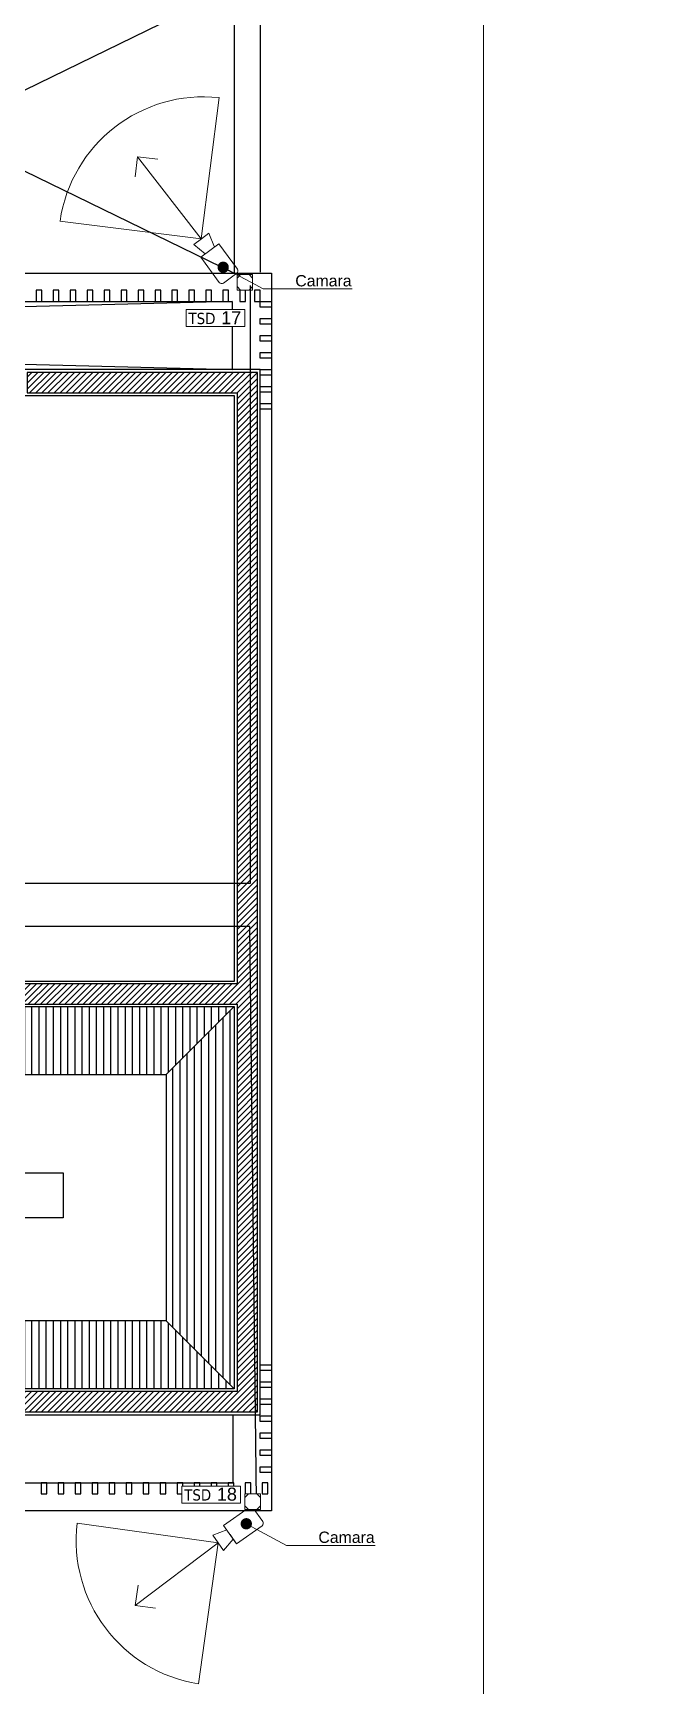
# Model space of a CAD drawing. Header units: millimetres. Extents: x 430 to 1353, y -204 to 152.
# Drawn here: x 710.36 to 715.91, y -116.98 to -102.39 of the extents above; entities that cross this region are included whole.
import ezdxf
from ezdxf import colors
from ezdxf.entities.mleader import LeaderData, LeaderLine
from ezdxf.enums import TextEntityAlignment as Align
from ezdxf.math import Vec2, Vec3

# ---------------------------------------------------------------- set-up
doc = ezdxf.new("R2010")
doc.units = ezdxf.units.MM
doc.linetypes.add('DASHED', pattern=[0.3, 0.17, -0.13])
doc.layers.get('0').update_dxf_attribs({"color": 250})
for name, color, linetype in [('AR - Equipamiento Fijo', 252, 'Continuous'), ('AR - Ht', 252, 'Continuous'), ('AR - Proyeccion', 252, 'DASHED'), ('AR - Vista 05', 252, 'Continuous'), ('AR - Vista 1', 252, 'Continuous'), ('AR - Vista 4', 252, 'Continuous'), ('AR_Vista 1', 252, 'Continuous')]:
    doc.layers.add(name, color=color, linetype=linetype)
for name, color, linetype, lineweight in [('ND-GLOBAL_Notas', 252, 'Continuous', 9), ('ND-SD_Boca', 20, 'Continuous', 9), ('ND-SD_utp_cat6', 30, 'Continuous', 30), ('ND-Texto2', 252, 'Continuous', 9)]:
    doc.layers.add(name, color=color, linetype=linetype, lineweight=lineweight)
doc.styles.add('1', font='arial.ttf')
doc.styles.add('1.50 txt especificaciones', font='tahoma.ttf', dxfattribs={"height": 0.075})
doc.styles.add('Romans 1.100', font='ROMANS.shx', dxfattribs={"height": 0.15})

# ---------------------------------------------------------------- blocks, each defined once
blk = doc.blocks.new('Camara_UTP')
at = {"ltscale": 0.5}
for p, q in [((0.302, 0.099), (0.302, 0)), ((0.302, 0.05), (0.43, 0.083)), ((0.43, 0.083), (0.43, 0)), ((0.43, -0.083), (0.43, 0)), ((0.302, -0.05), (0.43, -0.083))]:
    blk.add_line(p, q, dxfattribs=at)
blk.add_lwpolyline([(0.026, 0.099), (0.302, 0.099), (0.302, -0.099), (0.026, -0.099, -0.414214), (0, -0.073), (0, 0.073, -0.414214)], format="xyb", close=True, dxfattribs=at)
blk = doc.blocks.new('Angulo camara')
for p, q in [((0, 0), (0.649, 0.649)), ((0.649, 0.649), (0.469, 0.649)), ((0.649, 0.649), (0.649, 0.469))]:
    blk.add_line(p, q)
blk.add_lwpolyline([(0, 1.258), (0, 0), (1.258, 0)])
blk.add_arc((-0.023, -0.023), 1.28, 1.0118, 88.9882)
blk = doc.blocks.new('Caja estanca 10x10')
blk.add_wipeout([(-0.069, 0.069), (0.068, 0.069), (0.068, -0.068), (-0.069, -0.068)])
for p, q in [((-0.038, 0.069), (-0.069, 0.038)), ((0.037, 0.069), (0.068, 0.038)), ((-0.038, -0.068), (-0.069, -0.037)), ((0.037, -0.068), (0.068, -0.037))]:
    blk.add_line(p, q)
blk.add_lwpolyline([(-0.069, 0.069), (0.068, 0.069), (0.068, -0.068), (-0.069, -0.068)], close=True)
blk = doc.blocks.new('_Dot')
at = {"color": 0, "linetype": 'ByBlock', "lineweight": -2}
blk.add_line((-0.5, 0), (-1, 0), dxfattribs=at)
at = {"color": 0, "linetype": 'ByBlock', "const_width": 0.5}
blk.add_lwpolyline([(-0.25, 0, 1), (0.25, 0, 1)], format="xyb", close=True, dxfattribs=at)
blk = doc.blocks.new('planta alta')
at = {"layer": 'AR - Equipamiento Fijo', "linetype": 'ByBlock', "transparency": 33554585}
h = blk.add_hatch(dxfattribs=at)
h.set_pattern_fill('ANSI31,_O', color=256, scale=0.02, angle=45)
h.set_pattern_definition([(90, (-553.808214, -51.777135), (-0.0635, 0), [])])
h.paths.add_polyline_path([(22.8, 10.205), (23.4, 10.805), (20.395, 10.805), (20.395, 10.205)])
h.paths.add_polyline_path([(19.915, 8.03), (19.915, 7.44), (23.4, 7.43), (22.8, 8.03)])
h = blk.add_hatch(dxfattribs=at)
h.set_pattern_fill('ANSI31,_O', color=256, scale=0.02, angle=45)
h.set_pattern_definition([(90, (-643.2418, -51.777135), (-0.0635, 0), [])])
h.paths.add_polyline_path([(23.4, 10.805), (22.8, 10.205), (22.8, 8.03), (23.4, 7.43)])
at = {"layer": 'AR - Equipamiento Fijo', "linetype": 'ByBlock'}
for p, q in [((22.8, 10.205), (23.4, 10.805)), ((22.8, 8.03), (23.4, 7.43))]:
    blk.add_line(p, q, dxfattribs=at)
blk.add_lwpolyline([(20.395, 10.205), (22.8, 10.205), (22.8, 8.03), (19.915, 8.03)], dxfattribs=at)
at = {"layer": 'AR - Equipamiento Fijo', "linetype": 'ByBlock', "transparency": 33554585}
blk.add_lwpolyline([(20.395, 9.335), (21.89, 9.335), (21.89, 8.94), (20.395, 8.94)], dxfattribs=at)
at = {"layer": 'AR - Proyeccion', "ltscale": 20}
blk.add_lwpolyline([(14.25, 5.515), (-0.1, 5.515), (-0.1, 17.28), (23.73, 17.28), (23.73, 6.35), (14.765, 6.35)], dxfattribs=at)
at = {"layer": 'AR - Vista 05'}
blk.add_lwpolyline([(20.395, 10.805), (23.4, 10.805), (23.4, 7.43), (19.645, 7.43), (19.645, 7.2), (23.63, 7.2), (23.63, 16.43), (21.545, 16.43), (21.545, 16.2), (23.4, 16.2), (23.4, 11.025), (20.395, 11.025)], close=True, dxfattribs=at)
at = {"layer": 'AR - Vista 1'}
for p, q in [((22.75, 17.13), (22.7, 17.13)), ((22.7, 17.13), (22.7, 17.03)), ((22.75, 17.03), (22.75, 17.13)), ((23.05, 17.13), (23, 17.13)), ((23, 17.13), (23, 17.03)), ((23.05, 17.03), (23.05, 17.13)), ((23.58, 17.13), (23.58, 17.03)), ((22.895, 6.6), (22.895, 6.5)), ((22.945, 6.5), (22.945, 6.6)), ((23.195, 6.6), (23.195, 6.5)), ((23.245, 6.5), (23.245, 6.6))]:
    blk.add_line(p, q, dxfattribs=at)
for points in [[(18.23, 17.28), (23.73, 17.28), (23.73, 6.35), (14.765, 6.35)], [(0.15, 16.43), (0.15, 17.03), (23.38, 17.03), (23.38, 16.43)], [(14.765, 6.6), (23.39, 6.6), (23.39, 7.2)]]:
    blk.add_lwpolyline(points, dxfattribs=at)
for points in [[(21.7, 17.13), (21.65, 17.13), (21.65, 17.03), (21.7, 17.03)], [(21.85, 17.13), (21.8, 17.13), (21.8, 17.03), (21.85, 17.03)], [(22, 17.13), (21.95, 17.13), (21.95, 17.03), (22, 17.03)], [(22.15, 17.13), (22.1, 17.13), (22.1, 17.03), (22.15, 17.03)], [(22.3, 17.13), (22.25, 17.13), (22.25, 17.03), (22.3, 17.03)], [(22.45, 17.13), (22.4, 17.13), (22.4, 17.03), (22.45, 17.03)], [(22.6, 17.13), (22.55, 17.13), (22.55, 17.03), (22.6, 17.03)], [(22.75, 17.13), (22.7, 17.13), (22.7, 17.03), (22.75, 17.03)], [(22.9, 17.13), (22.85, 17.13), (22.85, 17.03), (22.9, 17.03)], [(23.05, 17.13), (23, 17.13), (23, 17.03), (23.05, 17.03)], [(23.2, 17.13), (23.15, 17.13), (23.15, 17.03), (23.2, 17.03)], [(23.35, 17.13), (23.3, 17.13), (23.3, 17.03), (23.35, 17.03)], [(23.5, 17.13), (23.45, 17.13), (23.45, 17.03), (23.5, 17.03)], [(23.63, 17.13), (23.58, 17.13), (23.58, 17.03), (23.63, 17.03)], [(23.63, 16.98), (23.63, 17.03), (23.73, 17.03), (23.73, 16.98)], [(23.63, 16.83), (23.63, 16.88), (23.73, 16.88), (23.73, 16.83)], [(23.63, 16.68), (23.63, 16.73), (23.73, 16.73), (23.73, 16.68)], [(23.63, 16.53), (23.63, 16.58), (23.73, 16.58), (23.73, 16.53)], [(23.63, 16.38), (23.63, 16.43), (23.73, 16.43), (23.73, 16.38)], [(23.63, 16.23), (23.63, 16.28), (23.73, 16.28), (23.73, 16.23)], [(23.63, 16.08), (23.63, 16.13), (23.73, 16.13), (23.73, 16.08)], [(23.63, 7.59), (23.63, 7.64), (23.73, 7.64), (23.73, 7.59)], [(23.63, 7.44), (23.63, 7.49), (23.73, 7.49), (23.73, 7.44)], [(23.63, 7.29), (23.63, 7.34), (23.73, 7.34), (23.73, 7.29)], [(23.63, 7.14), (23.63, 7.19), (23.73, 7.19), (23.73, 7.14)], [(23.63, 6.99), (23.63, 7.04), (23.73, 7.04), (23.73, 6.99)], [(23.63, 6.84), (23.63, 6.89), (23.73, 6.89), (23.73, 6.84)], [(23.63, 6.69), (23.63, 6.74), (23.73, 6.74), (23.73, 6.69)], [(21.745, 6.6), (21.695, 6.6), (21.695, 6.5), (21.745, 6.5)], [(21.895, 6.6), (21.845, 6.6), (21.845, 6.5), (21.895, 6.5)], [(22.045, 6.6), (21.995, 6.6), (21.995, 6.5), (22.045, 6.5)], [(22.195, 6.6), (22.145, 6.6), (22.145, 6.5), (22.195, 6.5)], [(22.345, 6.6), (22.295, 6.6), (22.295, 6.5), (22.345, 6.5)], [(22.495, 6.6), (22.445, 6.6), (22.445, 6.5), (22.495, 6.5)], [(22.645, 6.6), (22.595, 6.6), (22.595, 6.5), (22.645, 6.5)], [(22.795, 6.6), (22.745, 6.6), (22.745, 6.5), (22.795, 6.5)], [(22.945, 6.6), (22.895, 6.6), (22.895, 6.5), (22.945, 6.5)], [(23.095, 6.6), (23.045, 6.6), (23.045, 6.5), (23.095, 6.5)], [(23.245, 6.6), (23.195, 6.6), (23.195, 6.5), (23.245, 6.5)], [(23.395, 6.6), (23.345, 6.6), (23.345, 6.5), (23.395, 6.5)], [(23.545, 6.6), (23.495, 6.6), (23.495, 6.5), (23.545, 6.5)], [(23.695, 6.6), (23.645, 6.6), (23.645, 6.5), (23.695, 6.5)]]:
    blk.add_lwpolyline(points, close=True, dxfattribs=at)
at = {"layer": 'AR - Vista 4'}
blk.add_lwpolyline([(20.42, 10.825), (23.425, 10.825), (23.425, 7.405), (19.67, 7.405), (19.67, 7.225), (23.605, 7.225), (23.605, 16.405), (21.57, 16.405), (21.57, 16.225), (23.425, 16.225), (23.425, 11.005), (20.42, 11.005)], close=True, dxfattribs=at)
at = {"layer": 'AR_Vista 1'}
for p, q in [((18.23, 19.8), (23.4, 17.28)), ((23.4, 19.8), (18.23, 17.28)), ((0.15, 17.03), (23.38, 16.431)), ((23.38, 17.03), (0.15, 16.43))]:
    blk.add_line(p, q, dxfattribs=at)
for points in [[(23.4, 19.8), (23.4, 17.28)], [(23.63, 19.8), (23.63, 17.29)]]:
    blk.add_lwpolyline(points, dxfattribs=at)
blk = doc.blocks.new('Toma_Señal _Debil')
at = {"ltscale": 0.5}
blk.add_wipeout([(0, 0), (0.517, 0), (0.517, 0.15), (0, 0.15)], dxfattribs=at)
blk.add_lwpolyline([(0, 0), (0.517, 0), (0.517, 0.15), (0, 0.15)], close=True, dxfattribs=at)
at = {"ltscale": 0.5, "insert": (0.02, 0.02), "char_height": 0.1, "attachment_point": 7, "style": '1.50 txt especificaciones'}
blk.add_mtext_dynamic_manual_height_columns('TSD', width=0.22176, gutter_width=0.278, heights=[0.102], dxfattribs=at)
at = {"ltscale": 0.5, "style": '1'}
blk.add_attdef('00', text='', height=1, dxfattribs=at).set_placement((0.308, 0.021), (0.487, 0.021), align=Align.ALIGNED)

msp = doc.modelspace()

# ---------------------------------------------------------------- linework, layer by layer
at = {"layer": 'ND-GLOBAL_Notas'}
msp.add_lwpolyline([(686.675, -85.855), (714.339, -85.855), (714.339, -127.17), (686.675, -127.17)], close=True, dxfattribs=at)
at = {"layer": 'ND-SD_utp_cat6'}
msp.add_lwpolyline([(712.334, -115.344), (712.275, -110.278), (700.077, -110.278)], dxfattribs=at)

# ---------------------------------------------------------------- block references
at = {"layer": 'AR - Vista 05'}
msp.add_blockref('planta alta', (688.737, -121.788), dxfattribs=at)
at = {"layer": 'ND-SD_Boca'}
for name, p, rotation in [('Angulo camara', (711.846, -104.204), 82.83597279792247), ('Camara_UTP', (712.1, -104.551), 126.179162392284), ('Camara_UTP', (712.346, -115.472), 215.3359571588366), ('Angulo camara', (711.995, -115.72), 171.9927675644751)]:
    msp.add_blockref(name, p, dxfattribs=dict(at, rotation=rotation))

# ---------------------------------------------------------------- leaders
at = {"layer": 'ND-Texto2'}
ml = msp.add_multileader_mtext('Standard', dxfattribs=at)
ml.set_content('{\\fArial|b0|i0|c0|p34;Puerto TV}', color=256, style='Romans 1.100')
ml.set_leader_properties(color=256, linetype='ByLayer', lineweight=-1)
ml.set_arrow_properties(name='DOT')
ml.build(insert=Vec2(0, 0))
ml.multileader.update_dxf_attribs({"text_left_attachment_type": 5, "text_right_attachment_type": 6, "dogleg_length": 0.00005, "arrow_head_size": 0.1})
ctx = ml.context
ctx.base_point, ctx.char_height, ctx.arrow_head_size, ctx.landing_gap_size, ctx.plane_origin = Vec3(707.387, -107.544), 0.1, 0.1, 0.2, Vec3(709.819, -103.344)
ctx.left_attachment, ctx.right_attachment = 5, 6
notes = []
notes.append((ctx, [(0, (1, 1, 0), (707.304, -107.544), (1, 0), 0.0829, [(0, [(706.95, -107.353)], 0, [])])]))
ctx.mtext.insert, ctx.mtext.rotation, ctx.mtext.width, ctx.mtext.defined_height, ctx.mtext.line_spacing_factor, ctx.mtext.flow_direction = Vec3(707.587, -107.424), 6.283185, 3.02496, 1.274, 0.9, 5
ml = msp.add_multileader_mtext('Standard', dxfattribs=at)
ml.set_content('{\\fArial|b0|i0|c0|p34;Camara}', color=256, style='Romans 1.100')
ml.set_leader_properties(color=256, linetype='ByLayer', lineweight=-1)
ml.set_arrow_properties(name='DOT')
ml.build(insert=Vec2(0, 0))
ml.multileader.update_dxf_attribs({"text_left_attachment_type": 5, "text_right_attachment_type": 6, "dogleg_length": 0.00005, "arrow_head_size": 0.1})
ctx = ml.context
ctx.base_point, ctx.char_height, ctx.arrow_head_size, ctx.landing_gap_size, ctx.plane_origin = Vec3(712.68, -115.742), 0.1, 0.1, 0.2, Vec3(715.113, -111.542)
ctx.left_attachment, ctx.right_attachment = 5, 6
notes.append((ctx, [(0, (1, 1, 0), (712.597, -115.742), (1, 0), 0.0829, [(0, [(712.243, -115.551)], 0, [])])]))
ctx.mtext.insert, ctx.mtext.rotation, ctx.mtext.width, ctx.mtext.defined_height, ctx.mtext.line_spacing_factor, ctx.mtext.flow_direction = Vec3(712.88, -115.62), 6.283185, 3.02496, 1.274, 0.9, 5
for ctx, leaders in notes:
    for number, flags, end, landing, length, lines in leaders:
        leader = LeaderData()
        leader.index, (leader.has_last_leader_line, leader.has_dogleg_vector, leader.attachment_direction) = number, flags
        leader.last_leader_point, leader.dogleg_vector, leader.dogleg_length = Vec3(end), Vec3(landing), length
        for number, points, colour, breaks in lines:
            line = LeaderLine()
            line.index, line.vertices, line.color, line.breaks = number, Vec3.list(points), colors.encode_raw_color(colour), breaks
            leader.lines.append(line)
        ctx.leaders.append(leader)

# ---------------------------------------------------------------- next in the draw order: block references
at = {"layer": 'ND-SD_Boca'}
for p in [(712.231, -104.588), (712.3, -115.356)]:
    msp.add_blockref('Caja estanca 10x10', p, dxfattribs=at)

# ---------------------------------------------------------------- next in the draw order: hatches: boundary and pattern name
at = {"layer": 'AR - Ht', "transparency": 33554610}
h = msp.add_hatch(dxfattribs=at)
h.set_pattern_fill('ANSI31', color=256, scale=0.012)
h.set_pattern_definition([(45, (27.48564, -173.5651), (-0.0269407684, 0.0269407684), [])])
h.paths.add_polyline_path([(688.942, -105.563), (688.992, -105.563), (688.992, -105.383), (688.977, -105.383), (688.762, -105.383), (688.762, -114.563), (688.972, -114.563), (689.045, -114.563), (689.045, -114.383), (688.942, -114.383), (688.942, -111.728), (689.752, -111.728), (689.752, -111.608), (688.942, -111.608), (688.942, -109.543), (690.592, -109.543), (690.592, -109.634), (690.712, -109.634), (690.712, -109.543), (691.352, -109.543), (691.352, -109.363), (690.732, -109.363), (688.942, -109.363)])
h.paths.add_polyline_path([(696.197, -105.383), (692.342, -105.383), (692.342, -105.563), (692.61, -105.563), (692.61, -108.413), (692.67, -108.413), (692.67, -105.563), (694.21, -105.563), (694.21, -109.363), (692.297, -109.363), (692.297, -109.543), (696.207, -109.543), (696.207, -109.363), (694.33, -109.363), (694.33, -105.563), (695.87, -105.563), (695.87, -108.413), (695.93, -108.413), (695.93, -105.563), (696.197, -105.563)])
h.paths.add_polyline_path([(699.712, -105.563), (699.757, -105.563), (699.757, -105.383), (699.547, -105.383), (699.547, -105.563), (699.592, -105.563), (699.592, -109.363), (697.047, -109.363), (697.047, -109.543), (699.712, -109.543)])
h.paths.add_polyline_path([(696.077, -110.783), (693.547, -110.783), (693.547, -110.963), (695.957, -110.963), (695.957, -114.383), (695.912, -114.383), (695.912, -114.563), (696.212, -114.563), (696.212, -114.383), (696.077, -114.383)])
h.paths.add_polyline_path([(692.607, -110.783), (690.712, -110.783), (690.712, -110.574), (690.592, -110.574), (690.592, -111.748), (690.592, -114.383), (690.495, -114.383), (690.495, -114.563), (692.562, -114.563), (692.562, -114.383), (690.712, -114.383), (690.712, -113.128), (691.262, -113.128), (691.262, -112.673), (690.712, -112.673), (690.712, -111.243), (691.262, -111.243), (691.262, -110.963), (692.607, -110.963)])
h.paths.add_polyline_path([(691.182, -110.963), (691.182, -111.163), (690.732, -111.163), (690.732, -110.963)], flags=16)
h.paths.add_polyline_path([(691.182, -112.753), (691.182, -113.048), (690.732, -113.048), (690.732, -112.753)], flags=16)
h.paths.add_polyline_path([(702.035, -110.783), (700.115, -110.783), (698.507, -110.783), (698.507, -114.383), (698.462, -114.383), (698.462, -114.563), (703.027, -114.563), (703.027, -116.373), (703.477, -116.373), (703.477, -114.568), (703.497, -114.568), (703.497, -114.383), (698.627, -114.383), (698.627, -110.963), (700.767, -110.963), (700.767, -113.421), (700.827, -113.421), (700.827, -110.963), (702.035, -110.963)])
h.paths.add_polyline_path([(707.912, -110.783), (706.912, -110.783), (706.912, -110.703), (706.792, -110.703), (706.792, -110.783), (702.975, -110.783), (702.975, -110.963), (704.992, -110.963), (704.992, -114.378), (704.947, -114.378), (704.947, -114.568), (705.157, -114.568), (705.157, -114.378), (705.112, -114.378), (705.112, -112.733), (706.792, -112.733), (706.792, -113.488), (706.912, -113.488), (706.912, -111.853), (706.792, -111.853), (706.792, -112.283), (706.212, -112.283), (706.212, -112.613), (705.112, -112.613), (705.112, -110.963), (706.792, -110.963), (706.792, -111.013), (706.912, -111.013), (706.912, -110.963), (707.912, -110.963)])
h.paths.add_polyline_path([(706.292, -112.363), (706.792, -112.363), (706.792, -112.613), (706.292, -112.613)], flags=16)
h.paths.add_polyline_path([(706.957, -114.383), (706.912, -114.383), (706.912, -114.328), (706.792, -114.328), (706.792, -114.38), (706.207, -114.38), (706.207, -114.563), (706.957, -114.563)], flags=17)
h.paths.add_polyline_path([(712.342, -105.383), (710.307, -105.383), (710.307, -105.563), (712.162, -105.563), (712.162, -110.783), (709.157, -110.783), (709.157, -110.963), (712.162, -110.963), (712.162, -114.383), (708.407, -114.383), (708.407, -114.563), (712.342, -114.563)])
h.paths.add_polyline_path([(706.962, -105.378), (706.642, -105.378), (706.642, -105.568), (706.792, -105.568), (706.792, -109.763), (706.912, -109.763), (706.912, -109.673), (706.912, -105.568), (706.962, -105.568)])

# ---------------------------------------------------------------- next in the draw order: linework, layer by layer
at = {"layer": 'ND-SD_utp_cat6'}
msp.add_lwpolyline([(700.058, -110.236), (700.058, -109.894), (712.281, -109.894), (712.281, -104.616)], dxfattribs=at)

# ---------------------------------------------------------------- next in the draw order: leaders
at = {"layer": 'ND-Texto2'}
ml = msp.add_multileader_mtext('Standard', dxfattribs=at)
ml.set_content('{\\fArial|b0|i0|c0|p34;Camara}', color=256, style='Romans 1.100')
ml.set_leader_properties(color=256, linetype='ByLayer', lineweight=-1)
ml.set_arrow_properties(name='DOT')
ml.build(insert=Vec2(0, 0))
ml.multileader.update_dxf_attribs({"text_left_attachment_type": 5, "text_right_attachment_type": 6, "dogleg_length": 0.00005, "arrow_head_size": 0.1})
ctx = ml.context
ctx.base_point, ctx.char_height, ctx.arrow_head_size, ctx.landing_gap_size, ctx.plane_origin = Vec3(712.476, -104.646), 0.1, 0.1, 0.2, Vec3(714.908, -100.446)
ctx.left_attachment, ctx.right_attachment = 5, 6
notes = []
notes.append((ctx, [(0, (1, 1, 0), (712.393, -104.646), (1, 0), 0.0829, [(0, [(712.039, -104.455)], 0, [])])]))
ctx.mtext.insert, ctx.mtext.rotation, ctx.mtext.width, ctx.mtext.defined_height, ctx.mtext.line_spacing_factor, ctx.mtext.flow_direction = Vec3(712.676, -104.524), 6.283185, 3.02496, 1.274, 0.9, 5
for ctx, leaders in notes:
    for number, flags, end, landing, length, lines in leaders:
        leader = LeaderData()
        leader.index, (leader.has_last_leader_line, leader.has_dogleg_vector, leader.attachment_direction) = number, flags
        leader.last_leader_point, leader.dogleg_vector, leader.dogleg_length = Vec3(end), Vec3(landing), length
        for number, points, colour, breaks in lines:
            line = LeaderLine()
            line.index, line.vertices, line.color, line.breaks = number, Vec3.list(points), colors.encode_raw_color(colour), breaks
            leader.lines.append(line)
        ctx.leaders.append(leader)

# ---------------------------------------------------------------- next in the draw order: block references
at = {"layer": 'ND-SD_Boca'}
ref = msp.add_blockref('Toma_Señal _Debil', (711.713, -104.979), dxfattribs=at)
ref.add_attrib('00', '17', dxfattribs={"layer": '0', "ltscale": 0.5, "height": 0.1148, "style": '1'}).set_placement((712.021, -104.958), (712.199, -104.958), align=Align.ALIGNED)
ref = msp.add_blockref('Toma_Señal _Debil', (711.675, -115.368), dxfattribs=at)
ref.add_attrib('00', '18', dxfattribs={"layer": '0', "ltscale": 0.5, "height": 0.1148, "style": '1'}).set_placement((711.983, -115.347), (712.161, -115.347), align=Align.ALIGNED)

doc.saveas('drawing.dxf')
